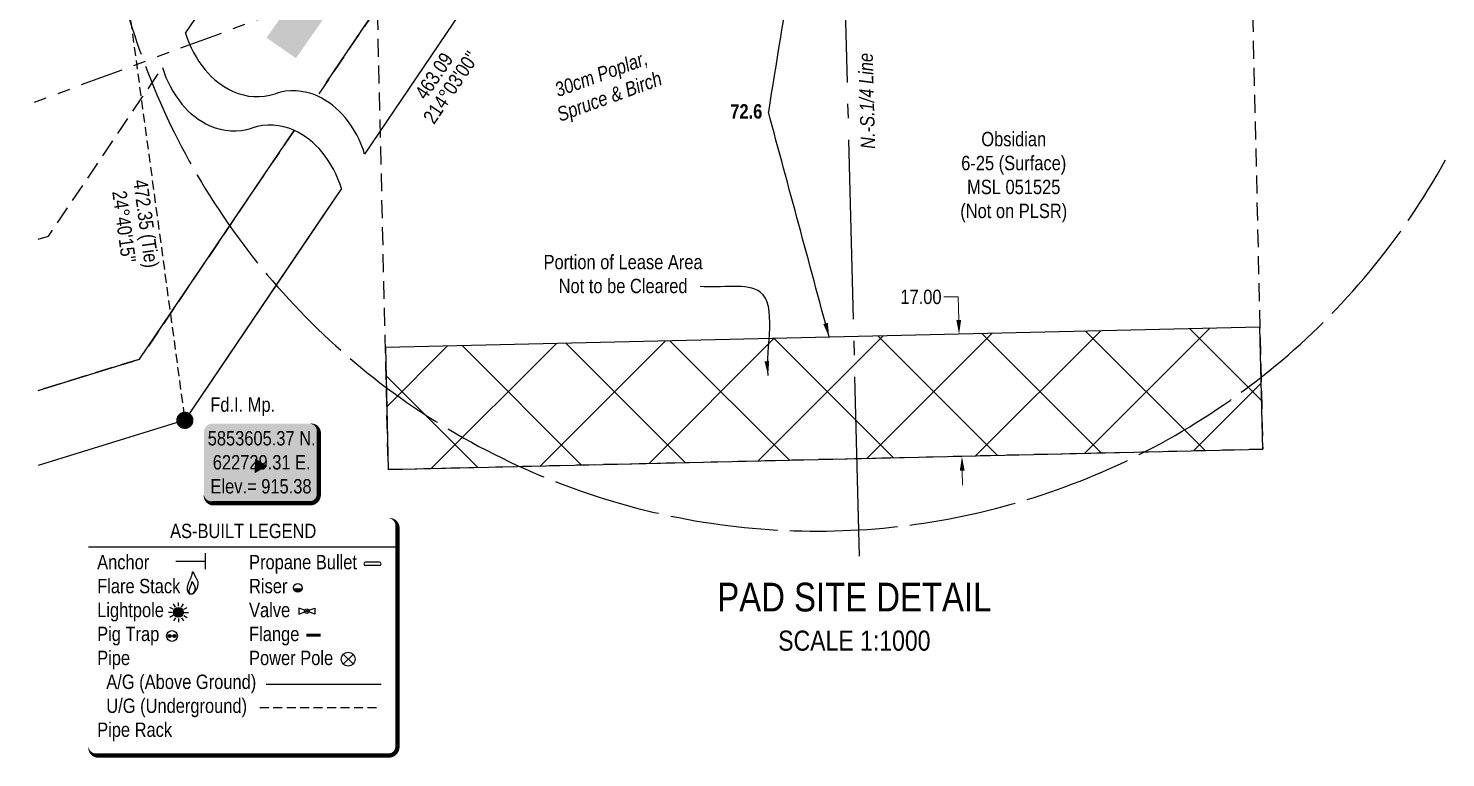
# Model space of a CAD drawing. Extents: x 621851 to 625846, y 5849674 to 5854914.
# Drawn here: x 624859 to 625846, y 5851678 to 5852185 of the extents above; entities that cross this region are included whole.
import ezdxf
from ezdxf.enums import TextEntityAlignment as Align

# ---------------------------------------------------------------- set-up
doc = ezdxf.new("R2010")
doc.units = 0
doc.header["$LTSCALE"] = 5
doc.header["$PDMODE"] = 34
doc.header["$PDSIZE"] = 0.03
for name, pattern in [('foc-ACCESSROAD', [3.75, 2.5, -1.25]), ('foc-BUFFER', [16.75, 15, -1.75]), ('foc-DRILLPATH', [14.75, 6, -1.75, 1.75, -1.75, 1.75, -1.75]), ('foc-QUARTERLINE', [33, 25, -3, 2, -3]), ('foc-TIELINE', [1.875, 1.25, -0.625]), ('POWERLINE5', [7.8, 2.4, -0.6, 0.6, -0.6, 0.6, -0.6, 2.4]), ('UG_PIPE', [1.875, 1.25, -0.625])]:
    doc.linetypes.add(name, pattern=pattern)
doc.layers.get('Defpoints').update_dxf_attribs({"color": 9})
doc.layers.add('AS-PIPE-AG', color=7, linetype='Continuous', true_color=0x7d00fa)
for name, color, linetype in [('AS-PIPE-UG', 44, 'UG_PIPE'), ('AS-POWER-EXISTING', 72, 'POWERLINE5'), ('AS-ROADS', 254, 'Continuous'), ('AS-SYMBOL', 7, 'Continuous'), ('AUX-BUFFER', 7, 'foc-BUFFER'), ('C-AR', 13, 'foc-ACCESSROAD'), ('C-RW', 13, 'Continuous'), ('C-WS', 13, 'foc-ACCESSROAD'), ('CG-NOTES', 7, 'Continuous'), ('DETAIL-T', 7, 'Continuous'), ('L-BD', 7, 'Continuous'), ('L-MON', 1, 'Continuous'), ('L-MON-T', 1, 'Continuous'), ('L-QSEC', 8, 'foc-QUARTERLINE'), ('L-TIE', 7, 'foc-TIELINE'), ('P-PDRILLPATH', 12, 'foc-DRILLPATH'), ('P-PROPOSED', 10, 'Continuous'), ('T-BUSH-T', 110, 'Continuous'), ('T-EXISTING TFA-T', 220, 'Continuous')]:
    doc.layers.add(name, color=color, linetype=linetype)
doc.layers.add('C-AR-T', color=13, linetype='Continuous', lineweight=9)
doc.layers.add('C-WS-T', color=13, linetype='Continuous', lineweight=9)
doc.styles.add('80', font='ARIALN.TTF', dxfattribs={"height": 10})
doc.styles.add('80CG', font='ARIALN.TTF', dxfattribs={"height": 10})
doc.styles.add('80L', font='ARIALN.TTF', dxfattribs={"height": 10})
doc.styles.add('80LS', font='ARIALNI.TTF', dxfattribs={"height": 10})
doc.dimstyles.new('Compass 5 000', dxfattribs={"dimscale": 5, "dimtxt": 9, "dimasz": 2, "dimexe": 0.2, "dimexo": 0.0625, "dimgap": 0.5, "dimtad": 0, "dimtih": 1, "dimtoh": 1, "dimzin": 0, "dimdsep": 46, "dimtxsty": '80CG', "dimcen": 0.1, "dimse1": 1, "dimse2": 1, "dimclrd": 256, "dimclrt": 256, "dimaunit": 1, "dimadec": 4, "dimazin": 0, "dimtfac": 0.06, "dimtofl": 0, "dimtmove": 0, "dimatfit": 1, "dimfxl": 0.2, "dimtolj": 1, "dimtzin": 0, "dimlwd": -1, "dimarcsym": 0})

# ---------------------------------------------------------------- blocks, each defined once
blk = doc.blocks.new('*D429')
at = {"layer": 'C-AR-T', "transparency": 16777216}
for p, q in [((625036.46, 5852318.41), (625026.46, 5852318.41)), ((625044.75, 5852312.81), (625036.46, 5852318.41)), ((625144.7, 5852245.27), (625152.99, 5852239.67))]:
    blk.add_line(p, q, dxfattribs=at)
for points in [[(625045.68, 5852314.19), (625043.81, 5852311.43), (625053.03, 5852307.21)], [(625145.63, 5852246.65), (625143.77, 5852243.89), (625136.41, 5852250.87)]]:
    blk.add_solid(points, dxfattribs=at)
at = {"layer": 'Defpoints', "color": 0, "transparency": 16777216}
for p in [(625053.03, 5852307.21), (625000.19, 5852229.02), (625083.57, 5852172.67)]:
    blk.add_point(p, dxfattribs=at)
at = {"layer": 'C-AR-T', "transparency": 16777216, "insert": (624998.53, 5852318.41), "char_height": 10, "attachment_point": 5, "style": '80CG'}
blk.add_mtext('\\A1;Obsidian\\P20.12 A/R\\PLOC 5303', dxfattribs=at)
blk = doc.blocks.new('as-built legend')
blk.add_hatch(color=13).paths.add_polyline_path([(38.34, 16.13), (32.53, 16.13, 0.774597)])
h = blk.add_hatch(color=13)
h.dxf.hatch_style = 1
edge = h.paths.add_edge_path()
edge.add_arc((-47.68, -0.3), 3.41, 0, 360)
at = {"layer": 'AS-SYMBOL'}
h = blk.add_hatch(color=13, dxfattribs=at)
h.dxf.hatch_style = 1
h.paths.add_polyline_path([(-52.68, -16.7, 1), (-54.93, -16.7, 1)])
h = blk.add_hatch(color=13, dxfattribs=at)
h.dxf.hatch_style = 1
h.paths.add_polyline_path([(-51.67, -16.7, 1), (-49.42, -16.7, 1)])
at = {"color": 1}
blk.add_line((-110.33, 45.29), (104.8, 45.29), dxfattribs=at)
at = {"color": 13}
for p, q in [((92.28, 34.74), (82.68, 34.74)), ((92.28, 32.34), (82.68, 32.34)), ((32.53, 16.13), (38.34, 16.13)), ((-51.42, 1.85), (-53.65, 3.14)), ((-49.84, 3.43), (-51.13, 5.67)), ((-47.68, 4), (-47.68, 6.59)), ((-45.53, 3.43), (-44.24, 5.67)), ((-43.95, 1.85), (-41.71, 3.14)), ((36.2, 2.77), (36.2, -1.63)), ((40.25, 1.15), (36.2, 2.77)), ((43.14, 1.15), (47.2, 2.77)), ((47.2, 2.77), (47.2, -1.63)), ((-51.99, -0.3), (-54.58, -0.3)), ((-51.42, -2.46), (-53.65, -3.75)), ((-49.84, -4.04), (-51.13, -6.28)), ((-47.68, -4.61), (-47.68, -7.2)), ((-45.53, -4.04), (-44.24, -6.28)), ((-43.95, -2.46), (-41.71, -3.75)), ((-43.37, -0.3), (-40.79, -0.3)), ((36.2, -1.63), (40.25, 0)), ((47.2, -1.63), (43.14, 0))]:
    blk.add_line(p, q, dxfattribs=at)
at = {"color": 1, "flags": 128}
blk.add_lwpolyline([(-104.33, -99.93, 3, 3, 0), (98.8, -99.93, 3, 3, 0.414214), (104.8, -93.93, 3, 3, 0), (104.8, 59.29, 3, 0, 0.414214), (98.8, 65.29, 0, 0, 0), (-104.33, 65.29, 0, 0, 0.414214), (-110.33, 59.29, 0, 0, 0), (-110.33, -93.93, 0, 3, 0.414214)], format="xyseb", close=True, dxfattribs=at)
at = {"color": 13, "flags": 128}
for points in [[(-37.58, 12.69), (-37.79, 12.59), (-38, 12.5), (-38.23, 12.43), (-38.46, 12.38), (-38.69, 12.35), (-38.92, 12.34), (-39.14, 12.35), (-39.36, 12.38), (-39.56, 12.44), (-39.75, 12.51), (-39.94, 12.61), (-40.11, 12.74), (-40.27, 12.88), (-40.42, 13.06), (-40.57, 13.25), (-40.71, 13.48), (-40.85, 13.72), (-40.97, 14), (-41.09, 14.29), (-41.19, 14.62), (-41.28, 14.97), (-41.34, 15.35), (-41.38, 15.76), (-41.39, 16.19), (-41.37, 16.65), (-41.33, 17.13), (-41.26, 17.62), (-41.16, 18.11), (-41.05, 18.61), (-40.93, 19.1), (-40.79, 19.57), (-40.64, 20.02), (-40.49, 20.45), (-40.33, 20.85), (-40.16, 21.23), (-39.99, 21.59), (-39.82, 21.95), (-39.65, 22.3), (-39.47, 22.66), (-39.3, 23.01), (-39.12, 23.38), (-38.95, 23.76), (-38.79, 24.14), (-38.63, 24.53), (-38.48, 24.92), (-38.35, 25.3), (-38.24, 25.69), (-38.15, 26.07), (-38.07, 26.44), (-38.02, 26.79), (-37.98, 27.12), (-37.94, 27.41), (-37.9, 27.65), (-37.87, 27.84), (-37.82, 27.97), (-37.75, 28.02), (-37.67, 27.99), (-37.57, 27.89), (-37.46, 27.73), (-37.34, 27.52), (-37.21, 27.28), (-37.08, 27.01), (-36.95, 26.74), (-36.82, 26.46), (-36.7, 26.2), (-36.58, 25.94), (-36.46, 25.69), (-36.34, 25.45), (-36.22, 25.21), (-36.1, 24.96), (-35.98, 24.71), (-35.84, 24.45), (-35.7, 24.18), (-35.55, 23.9), (-35.4, 23.62), (-35.24, 23.33), (-35.09, 23.05), (-34.94, 22.77), (-34.8, 22.5), (-34.67, 22.24), (-34.55, 21.99), (-34.45, 21.75), (-34.36, 21.53), (-34.28, 21.31), (-34.22, 21.11), (-34.17, 20.9), (-34.13, 20.7), (-34.11, 20.51), (-34.11, 20.31), (-34.12, 20.11), (-34.13, 19.91), (-34.16, 19.71), (-34.19, 19.5), (-34.22, 19.29), (-34.25, 19.08), (-34.27, 18.86), (-34.29, 18.63), (-34.31, 18.4), (-34.33, 18.16), (-34.35, 17.92), (-34.38, 17.68), (-34.42, 17.44), (-34.47, 17.2), (-34.54, 16.96), (-34.62, 16.73), (-34.73, 16.5), (-34.84, 16.27), (-34.97, 16.05), (-35.1, 15.84), (-35.24, 15.63), (-35.37, 15.43), (-35.5, 15.24), (-35.63, 15.05), (-35.75, 14.88), (-35.86, 14.71), (-35.97, 14.54), (-36.08, 14.37), (-36.19, 14.21), (-36.3, 14.05), (-36.41, 13.89), (-36.53, 13.72), (-36.65, 13.56), (-36.78, 13.4), (-36.92, 13.24), (-37.07, 13.08), (-37.22, 12.94), (-37.4, 12.81)], [(-38.04, 12.55), (-38.16, 12.49), (-38.28, 12.44), (-38.4, 12.4), (-38.53, 12.37), (-38.66, 12.36), (-38.79, 12.35), (-38.92, 12.36), (-39.04, 12.37), (-39.15, 12.4), (-39.26, 12.45), (-39.36, 12.5), (-39.45, 12.57), (-39.54, 12.65), (-39.63, 12.75), (-39.71, 12.86), (-39.79, 12.99), (-39.87, 13.12), (-39.94, 13.28), (-40, 13.44), (-40.06, 13.63), (-40.11, 13.82), (-40.14, 14.04), (-40.17, 14.26), (-40.17, 14.5), (-40.16, 14.76), (-40.14, 15.03), (-40.1, 15.3), (-40.05, 15.58), (-39.98, 15.86), (-39.91, 16.14), (-39.84, 16.4), (-39.75, 16.65), (-39.67, 16.89), (-39.58, 17.11), (-39.49, 17.33), (-39.39, 17.53), (-39.29, 17.73), (-39.2, 17.93), (-39.1, 18.13), (-39, 18.33), (-38.9, 18.53), (-38.81, 18.74), (-38.71, 18.96), (-38.63, 19.18), (-38.55, 19.39), (-38.47, 19.61), (-38.41, 19.83), (-38.36, 20.04), (-38.32, 20.24), (-38.29, 20.44), (-38.26, 20.63), (-38.24, 20.79), (-38.22, 20.92), (-38.2, 21.03), (-38.17, 21.1), (-38.14, 21.13), (-38.09, 21.11), (-38.04, 21.06), (-37.97, 20.97), (-37.91, 20.85), (-37.83, 20.72), (-37.76, 20.57), (-37.69, 20.41), (-37.61, 20.26), (-37.54, 20.11), (-37.48, 19.97), (-37.41, 19.83), (-37.35, 19.69), (-37.28, 19.55), (-37.21, 19.42), (-37.14, 19.28), (-37.07, 19.13), (-36.99, 18.98), (-36.9, 18.82), (-36.82, 18.66), (-36.73, 18.51), (-36.64, 18.35), (-36.56, 18.19), (-36.48, 18.04), (-36.41, 17.89), (-36.34, 17.75), (-36.29, 17.62), (-36.23, 17.5), (-36.19, 17.38), (-36.16, 17.26), (-36.13, 17.15), (-36.11, 17.03), (-36.1, 16.92), (-36.1, 16.81), (-36.1, 16.7), (-36.11, 16.59), (-36.12, 16.48), (-36.14, 16.36), (-36.16, 16.24), (-36.17, 16.12), (-36.19, 16), (-36.2, 15.87), (-36.21, 15.74), (-36.22, 15.61), (-36.23, 15.48), (-36.25, 15.34), (-36.27, 15.21), (-36.3, 15.07), (-36.33, 14.94), (-36.38, 14.81), (-36.44, 14.68), (-36.51, 14.55), (-36.58, 14.43), (-36.65, 14.31), (-36.73, 14.19), (-36.8, 14.08), (-36.88, 13.97), (-36.95, 13.87), (-37.01, 13.77), (-37.08, 13.67), (-37.14, 13.58), (-37.2, 13.49), (-37.26, 13.4), (-37.32, 13.31), (-37.39, 13.22), (-37.45, 13.12), (-37.52, 13.03), (-37.59, 12.94), (-37.67, 12.85), (-37.75, 12.77), (-37.84, 12.69), (-37.94, 12.61)]]:
    blk.add_lwpolyline(points, close=True, dxfattribs=at)
at = {"color": 13, "const_width": 2, "flags": 128}
blk.add_lwpolyline([(41.29, -16.19), (46.29, -16.19), (51.29, -16.19)], dxfattribs=at)
at = {"color": 13}
for centre, radius in [((35.43, 16.88), 3), ((-47.68, -0.3), 3.41), ((41.7, 0.57), 1.56), ((41.7, 0.57), 0.55)]:
    blk.add_circle(centre, radius, dxfattribs=at)
for centre, start, end in [((82.68, 33.54), 90, 270), ((92.28, 33.54), 270, 90)]:
    blk.add_arc(centre, 1.2, start, end, dxfattribs=at)
at = {"layer": 'AS-PIPE-AG', "flags": 128}
blk.add_lwpolyline([(13.42, -50.16), (93.42, -50.16)], dxfattribs=at)
at = {"layer": 'AS-PIPE-UG', "flags": 128}
blk.add_lwpolyline([(8.96, -66.48), (93.34, -66.48)], dxfattribs=at)
at = {"layer": 'AS-POWER-EXISTING', "linetype": 'Continuous'}
for p, q in [((73.96, -36.16), (67.1, -29.45)), ((67.1, -36.24), (73.96, -29.53))]:
    blk.add_line(p, q, dxfattribs=at)
blk.add_circle((70.49, -32.85), 4.8, dxfattribs=at)
at = {"layer": 'AS-SYMBOL', "color": 72}
blk.add_line((-28.86, 29.87), (-28.86, 40.87), dxfattribs=at)
at = {"layer": 'AS-SYMBOL', "color": 72, "flags": 128}
blk.add_lwpolyline([(-49.49, 35.37), (-28.86, 35.37)], dxfattribs=at)
at = {"layer": 'AS-SYMBOL', "color": 13}
for centre, radius in [((-52.17, -16.72), 3.75), ((-53.8, -16.7), 1.12), ((-50.54, -16.7), 1.12)]:
    blk.add_circle(centre, radius, dxfattribs=at)
at = {"insert": (-60.3, 61.42), "char_height": 10, "attachment_point": 1, "style": '80L'}
blk.add_mtext_dynamic_manual_height_columns('\\pi6.8078;AS-BUILT LEGEND', width=114.8298, gutter_width=45, heights=[0], dxfattribs=at)
at = {"layer": 'CG-NOTES', "char_height": 10, "attachment_point": 1, "style": '80L'}
for s, insert, width in [('Anchor\\PFlare Stack\\PLightpole\\PPig Trap\\PPipe\\P  A/G (Above Ground)\\P  U/G (Underground)\\PPipe Rack', (-104.29, 39.73), 110.2091), ('Propane Bullet\\PRiser\\PValve\\PFlange\\PPower Pole', (1.51, 39.73), 85.1819)]:
    blk.add_mtext(s, dxfattribs=dict(at, insert=insert, width=width))
blk = doc.blocks.new('fdia')
at = {"color": 255, "const_width": 1}
blk.add_lwpolyline([(-0.5, 0, 1), (0.5, 0, 1)], format="xyb", close=True, dxfattribs=at)
blk = doc.blocks.new('Fdiaa')
blk.add_blockref('fdia', (0, 0))
blk = doc.blocks.new('fdib')
at = {"color": 1, "const_width": 1.6}
blk.add_lwpolyline([(-0.4, 0, 1), (0.4, 0, 1)], format="xyb", close=True, dxfattribs=at)
at = {"color": 1}
blk.add_circle((0, 0), 0.8, dxfattribs=at)
blk = doc.blocks.new('Fdibb')
blk.add_blockref('fdib', (0, 0))
blk = doc.blocks.new('fdicc')
for name in ['Fdibb', 'Fdiaa']:
    blk.add_blockref(name, (0, 0))
blk = doc.blocks.new('FDI')
blk.add_blockref('fdicc', (0, 0))
blk = doc.blocks.new('*U461')
h = blk.add_hatch(color=254)
edge = h.paths.add_edge_path()
edge.add_line((-34, -28.5), (34, -28.5))
edge.add_arc((34, -22.5), 6, 270, 360)
edge.add_line((40, -22.5), (40, 21))
edge.add_arc((34, 21), 6, 0, 90)
edge.add_line((34, 27), (-34, 27))
edge.add_arc((-34, 21), 6, 90, 180)
edge.add_line((-40, 21), (-40, -22.5))
edge.add_arc((-34, -22.5), 6, 180, 270)
at = {"color": 1, "flags": 128}
blk.add_lwpolyline([(-34, -28.5, 3, 3, 0), (34, -28.5, 3, 3, 0.414214), (40, -22.5, 3, 3, 0), (40, 21, 3, 0, 0.414214), (34, 27, 0, 0, 0), (-34, 27, 0, 0, 0.414214), (-40, 21, 0, 0, 0), (-40, -22.5, 0, 3, 0.414214)], format="xyseb", close=True, dxfattribs=at)
blk.add_lwpolyline([(-4.75, -7.63, 0, 10, 0), (0, 0, 5, 5, 0)], format="xyseb", dxfattribs=at)
at = {"color": 1, "style": '80'}
blk.add_attdef('ENTER_TEXT_001', (-35.99, -5), '', height=10, dxfattribs=at)
blk = doc.blocks.new('*D563')
at = {"layer": 'C-WS-T', "transparency": 16777216}
for p, q in [((625506.67, 5851998.43), (625496.67, 5851998.43)), ((625507.04, 5851982.42), (625506.67, 5851998.43)), ((625509.48, 5851877.47), (625509.71, 5851867.48))]:
    blk.add_line(p, q, dxfattribs=at)
for points in [[(625508.71, 5851982.45), (625505.37, 5851982.38), (625507.27, 5851972.42)], [(625511.15, 5851877.51), (625507.81, 5851877.44), (625509.25, 5851887.47)]]:
    blk.add_solid(points, dxfattribs=at)
at = {"layer": 'Defpoints', "color": 0, "transparency": 16777216}
for p in [(625482.92, 5851971.85), (625507.27, 5851972.42), (625484.9, 5851886.91)]:
    blk.add_point(p, dxfattribs=at)
at = {"layer": 'C-WS-T', "transparency": 16777216, "insert": (625480.73, 5851998.43), "char_height": 10, "attachment_point": 5, "style": '80CG'}
blk.add_mtext('\\A1;17.00', dxfattribs=at)

msp = doc.modelspace()

# ---------------------------------------------------------------- hatches: boundary and pattern name
at = {"layer": 'T-EXISTING TFA-T'}
h = msp.add_hatch(dxfattribs=at)
h.set_pattern_fill('ANSI37', color=256, scale=16.494136)
h.set_pattern_definition([(45, (-2488618.323, -23407261.17), (-37.03039159, 37.03039159), []), (135, (-2488618.323, -23407261.17), (-37.03039159, -37.03039159), [])])
h.paths.add_polyline_path([(625109.733, 5851878.186), (625718.738, 5851892.341), (625716.763, 5851977.287), (625107.758, 5851963.132)])

# ---------------------------------------------------------------- linework, layer by layer
at = {"layer": 'AS-ROADS', "const_width": 24.991, "flags": 128}
msp.add_lwpolyline([(625113.711, 5852284.119), (625035.229, 5852171.733)], dxfattribs=at)
at = {"layer": 'AUX-BUFFER', "color": 251, "linetype": 'foc-BUFFER'}
msp.add_arc((625408.396, 5852335.289), 499.822, 162.234136, 331.136657, dxfattribs=at)
at = {"layer": 'C-AR', "flags": 128}
for points in [[(624968.626, 5852182.062), (625036.621, 5852282.928), (625098.208, 5852374.062), (625099.851, 5852303.364), (625173.042, 5852305.065), (625091.419, 5852184.285), (625060.34, 5852138.295)], [(624865.998, 5852038.636), (624873.183, 5852040.849), (624938.622, 5852137.684), (624952.477, 5852158.186)], [(625044.195, 5852114.404), (624939.987, 5851960.2)], [(624865.998, 5851933.36), (624936.561, 5851955.093), (624936.561, 5851955.093), (624936.561, 5851955.093), (624865.998, 5851933.36)]]:
    msp.add_lwpolyline(points, dxfattribs=at)
at = {"layer": 'C-RW'}
msp.add_line((625077.171, 5852073.921), (625063.315, 5852053.418), dxfattribs=at)
for points in [[(625066.532, 5852147.458), (625091.419, 5852184.285), (625160.102, 5852285.908), (625162.818, 5852289.936), (625176.591, 5852310.318), (625414.427, 5852625.311), (625424.329, 5852638.425), (625464.224, 5852608.309), (625416.46, 5852545.048), (625339.023, 5852442.492), (625224.943, 5852291.404), (625221.928, 5852287.4), (625217.27, 5852281.243), (625093.316, 5852097.812)], [(624939.987, 5851960.2), (625044.195, 5852114.404)], [(625077.171, 5852073.92), (624981.848, 5851932.859)], [(625063.312, 5852053.42), (624968.099, 5851912.526), (624865.998, 5851881.078)]]:
    msp.add_lwpolyline(points, dxfattribs=at)
at = {"layer": 'C-RW', "flags": 128}
msp.add_lwpolyline([(624865.998, 5851933.36), (624936.561, 5851955.093), (625044.213, 5852114.396)], dxfattribs=at)
at = {"layer": 'C-RW'}
for centre, radius, start, end in [((625039.614, 5852203.535), 74.164, 196.817667, 219.250658), ((625023.469, 5852179.644), 74.164, 196.817667, 219.250658), ((625024.336, 5852191.053), 54.436, 219.250658, 245.497077), ((625008.191, 5852167.161), 54.436, 219.250658, 245.497077), ((625018.372, 5852177.967), 40.054, 245.497077, 288.33024), ((625043.565, 5852101.923), 40.054, 65.497077, 108.33024), ((625037.601, 5852088.837), 54.436, 39.250658, 65.497077), ((625022.323, 5852076.354), 74.164, 16.817667, 39.250658), ((625002.227, 5852154.075), 40.054, 245.497077, 288.33024), ((625027.421, 5852078.031), 40.054, 65.497077, 108.33024), ((625021.456, 5852064.945), 54.436, 39.250658, 65.497077), ((625006.178, 5852052.462), 74.164, 16.817667, 39.250658)]:
    msp.add_arc(centre, radius, start, end, dxfattribs=at)
at = {"layer": 'C-WS', "flags": 128}
msp.add_lwpolyline([(625099.851, 5852303.364), (625708.856, 5852317.519), (625718.738, 5851892.341), (625109.733, 5851878.186)], close=True, dxfattribs=at)
at = {"layer": 'L-QSEC'}
msp.add_line((625437.927, 5851817.927), (625426.035, 5852285.549), dxfattribs=at)
at = {"layer": 'L-TIE'}
msp.add_line((624927.804, 5852209.612), (624968.099, 5851912.526), dxfattribs=at)
at = {"layer": 'P-PDRILLPATH', "flags": 128}
msp.add_lwpolyline([(625408.396, 5852335.289), (624859.113, 5852132.403)], dxfattribs=at)
at = {"layer": 'P-PROPOSED', "color": 220, "linetype": 'ByBlock', "flags": 128}
msp.add_lwpolyline([(625109.733, 5851878.186), (625718.738, 5851892.341), (625716.763, 5851977.287), (625107.758, 5851963.132)], close=True, dxfattribs=at)

# ---------------------------------------------------------------- block references
at = {"layer": 'CG-NOTES'}
msp.add_blockref('as-built legend', (625011.319, 5851779.086), dxfattribs=at)
at = {"layer": 'L-MON', "xscale": 4.998223049999998, "yscale": 4.998223049999998, "zscale": 4.998223049999998}
msp.add_blockref('FDI', (624968.099, 5851912.526), dxfattribs=at)

# ---------------------------------------------------------------- texts
at = {"layer": 'C-WS-T', "insert": (625545.348, 5852081.851), "char_height": 9.99645, "attachment_point": 5, "style": '80CG'}
msp.add_mtext('\\A1;Obsidian\\P6-25 (Surface)\\PMSL 051525\\P(Not on PLSR)', dxfattribs=at)
at = {"layer": 'C-WS-T', "insert": (625273.293, 5852014.354), "char_height": 9.99645, "width": 110.37454, "attachment_point": 5, "style": '80CG'}
msp.add_mtext('Portion of Lease Area\\PNot to be Cleared', dxfattribs=at)
at = {"layer": 'DETAIL-T', "color": 3, "insert": (625434.342, 5851775.695), "char_height": 19.99289, "width": 223.77847, "attachment_point": 5, "style": '80CG'}
msp.add_mtext('PAD SITE DETAIL\\P{\\H0.7x;SCALE 1:1000}', dxfattribs=at)
at = {"layer": 'L-BD', "style": '80L'}
for s, height, rotation, p in [('463.09', 9.9929, 55.9499, (625141.575, 5852152.334)), ("214°03'00''", 9.99289, 55.9499, (625153.374, 5852144.361)), ('472.35 (Tie)', 9.99645, 277.7239, (624939.961, 5852049.32)), ("24°40'15''", 9.9964, 277.7239, (624925.846, 5852047.405))]:
    msp.add_text(s, height=height, rotation=rotation, dxfattribs=at).set_placement(p, align=Align.MIDDLE)
at = {"layer": 'L-QSEC', "style": '80LS'}
msp.add_text('N.-S.1/4 Line', height=9.994, rotation=91.456667, dxfattribs=at).set_placement((625442.81, 5852134.922), align=Align.MIDDLE)
at = {"layer": 'T-BUSH-T', "insert": (625256.292, 5852158.48), "char_height": 10, "width": 76.21869, "attachment_point": 2, "rotation": 20, "style": '80LS'}
msp.add_mtext('30cm Poplar,\\PSpruce & Birch', dxfattribs=at)

# ---------------------------------------------------------------- dimensions: what is measured, and where the dimension line sits
at = {"layer": 'C-AR-T'}
dim = msp.add_linear_dim(base=(625053.033, 5852307.214), p1=(625083.571, 5852172.672), p2=(625000.191, 5852229.02), angle=145.949725, text='Obsidian\\P20.12 A/R\\PLOC 5303', dimstyle='Compass 5 000', dxfattribs=at)
dim.commit()
dim.dimension.update_dxf_attribs({"geometry": '*D429', "text_midpoint": (624998.533, 5852318.413), "dimtype": 161})
at = {"layer": 'C-WS-T'}
dim = msp.add_linear_dim(base=(625507.272, 5851972.418), p1=(625484.897, 5851886.906), p2=(625482.923, 5851971.852), angle=91.331476, text='17.00', dimstyle='Compass 5 000', dxfattribs=at)
dim.commit()
dim.dimension.update_dxf_attribs({"geometry": '*D563', "text_midpoint": (625480.73, 5851998.427), "dimtype": 161})

# ---------------------------------------------------------------- leaders
at = {"layer": 'C-WS-T', "path_type": 1}
msp.add_leader([(625374.352, 5851943.715), (625368.757, 5852001.88), (625327.037, 5852005.629)], dimstyle='Compass 5 000', override={"dimgap": 0.5, "dimtad": 0}, dxfattribs=at)

# ---------------------------------------------------------------- next in the draw order: texts
at = {"layer": 'L-BD', "color": 3, "insert": (625359.117, 5852127.579), "char_height": 9.9848, "attachment_point": 5, "style": '80L', "bg_fill": 3, "box_fill_scale": 1, "bg_fill_color": 256, "bg_fill_transparency": 0}
msp.add_mtext_dynamic_manual_height_columns('{\\fArial Narrow|b1|i0|c0|p34;72.6}', width=21.97069, gutter_width=49.951, heights=[0], dxfattribs=at)
at = {"layer": 'L-MON-T', "insert": (624985.822, 5851928.492), "char_height": 9.9964, "attachment_point": 1, "style": '80L', "bg_fill": 3, "box_fill_scale": 1.1, "bg_fill_color": 256, "bg_fill_transparency": 0}
msp.add_mtext_dynamic_manual_height_columns('Fd.I. Mp.', width=44.17706, gutter_width=50, heights=[0], dxfattribs=at)

# ---------------------------------------------------------------- next in the draw order: block references
at = {"layer": 'DETAIL-T'}
ref = msp.add_blockref('*U461', (625021.343, 5851883.267), dxfattribs=dict(at, xscale=1.000101956624755, yscale=1.000101956624755, zscale=1.000101956624755))
ref.add_attrib('ENTER_TEXT_001', '5853605.37 N.', (624984.02, 5851895.041), dxfattribs={"layer": '0', "color": 1, "height": 10.00102, "style": '80'})
ref.add_attrib('ENTER_TEXT_002', '622729.31 E.', (624987.544, 5851878.331), dxfattribs={"layer": '0', "color": 1, "height": 10.00102, "style": '80'})
ref.add_attrib('ENTER_TEXT_003', 'Elev.= 915.38', (624985.951, 5851861.622), dxfattribs={"layer": '0', "color": 1, "height": 10.00102, "style": '80'})

# ---------------------------------------------------------------- next in the draw order: leaders
at = {"layer": 'L-BD', "color": 3, "path_type": 1}
for points in [[(625407.203, 5852330.105), (625374.469, 5852127.332)], [(625416.879, 5851970.317), (625374.469, 5852127.332)]]:
    msp.add_leader(points, dimstyle='Compass 5 000', override={"dimgap": 0.5, "dimtad": 0}, dxfattribs=at)

doc.saveas('drawing.dxf')
